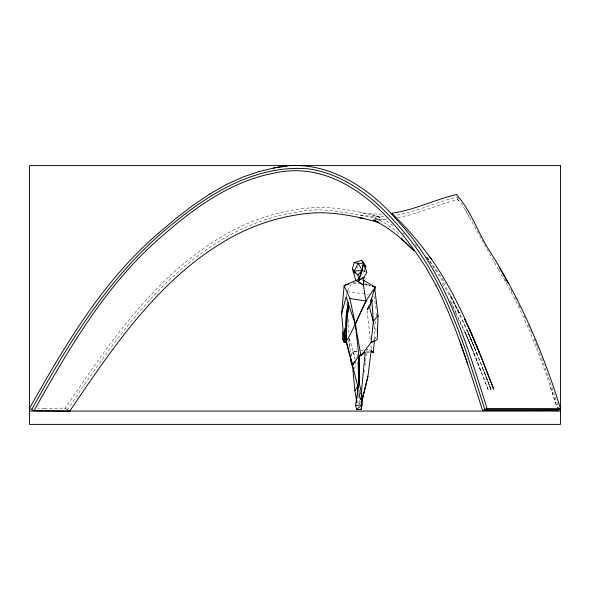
<?xml version="1.0" encoding="UTF-8"?>
<svg xmlns="http://www.w3.org/2000/svg" width="590" height="590" viewBox="0 0 590 590"><rect width="100%" height="100%" fill="white"/><g stroke="black" fill="none" stroke-linecap="round" stroke-linejoin="round"><path stroke-width="0.44" stroke-dasharray="2.95 2.21" d="M374.303 339.368L374.466 327.546L375.653 320.377M360.711 391.458L360.35 399.548L358.233 395.661M364.31 372.076L364.517 370.255M365.048 365.704L365.468 362.068M365.571 361.161L366.943 349.332L371.294 350.165M354.693 368.728L355.8 361.795M376.398 315.901L376.848 313.216M346.197 295.295L346.551 293.488M360.195 392.918L359.45 396.06L360.35 399.548L358.786 390.528M364.915 269.726L364.443 271.393L361.958 274.66M370.269 339.198L367.032 310.148L368.691 305.893M351.087 355.283L352.695 351.64L358.418 350.962M369.635 307.663L367.032 310.148L368.905 305.952M374.643 339.508L376.044 336.462M363.005 271.975L364.229 269.578M359.45 404.054L360.652 401.731M356.655 357.518L357.894 355.173M367.032 310.148L368.676 307.154M347.348 290.944L351.338 284.262M357.061 268.221L358.211 266.931M458.629 198.225L457.08 197.075C436.231 202.119 416.754 211.876 395.477 215.284M360.977 350.467L363.536 349.981M397.726 217.57C418.428 214.015 437.441 204.56 457.788 199.641L461.129 203.115L468.976 216.382L464.36 208.137M357.216 351.706L352.695 351.64L354.192 354.487L357.695 353.971M366.442 352.68L371.685 351.913L366.943 349.332M44.383 408.398L65.357 408.088L69.775 411.075M64.222 408.206L65.357 408.088C110.802 340.718 159.079 269.512 232.77 230.483C257.742 217.562 285.213 209.561 313.283 207.599C336.226 206.566 359.148 211.301 381.029 217.658L376.037 215.505L386.221 220.903L392.763 225.424M382.032 214.023L378.559 214.281L360.733 212.761M383.906 216.552C355.962 217.636 328.652 205.431 300.539 211.604C277.3 214.664 254.821 222.194 233.994 232.851C160.709 271.702 112.786 342.591 67.562 409.578L66.272 409.578M386.797 219.001L378.544 219.613L373.153 219.148M44.39 408.398L37.944 408.332M366.265 351.832L369.878 351.883M353.13 282.831L357.658 283.097M346.905 291.681L368.403 294.373M360.195 215.372L371.162 217.157L380.314 220.203L374.79 217.843M353.122 282.927L360.35 284.092M363.956 284.682L370.277 285.707M368.861 285.007L363.912 283.65L370.594 285.767M371.752 214.561L381.029 217.658M366.862 272.425L364.443 271.393L364.141 268.679M374.79 217.843L384.82 223.175L394.88 230.122L400.433 234.724M402.727 233.183L404.128 234.348M459.108 200.578L457.788 199.641L457.08 197.075M415.095 244.584L416.975 246.414M426.806 257.447L437.043 270.758L445.553 283.753M426.747 257.351L429.505 260.972M426.74 257.329L428.93 260.205M429.483 260.935L440.723 278.222M442.286 283.643C456.195 305.723 466.86 329.64 476.956 353.653L468.681 334.191M498.41 269.682L469.389 217.164M504.966 279.328L506.751 282.463M440.7 278.192L449.831 294.13M498.41 269.682C524.716 312.612 542.004 360.07 557.255 407.815M510.697 289.624L511.995 292.035M515.026 297.655L516.324 300.067M458.349 311.041L459.315 312.921L449.816 294.108L459.3 312.906L467.413 330.688L475.946 350.903L491.286 390.211L476.403 352.348M455.709 313.231L466.911 336.912L474.522 354.73L473.932 353.358L488.513 390.661L473.475 351.913L464.972 331.772L449.89 300.185M450.79 296.136L459.315 312.921M450.008 300.494L456.903 314.064M375.955 330.474L374.466 327.546L373.994 324.876M518.839 304.964L520.852 309.108M524.082 315.739L525.697 319.057M528.286 324.839L530.366 329.788M530.712 330.614L531.752 333.092M534.171 338.867L535.558 342.171M468.15 332.421L475.252 349.501L467.413 330.695M465.702 333.475L472.797 350.541L464.979 331.779M473.94 353.358L481.433 372.069M535.868 343.004L536.812 345.519M537.129 346.36L539.017 351.389M539.326 352.23L541.214 357.26M541.532 358.093L551.598 386.546M551.879 387.394L559.298 409.512M550.448 387.409L557.816 409.519M352.695 351.64L355.541 360.947M349.251 338.232L354.192 354.487M361.736 278.17L362.415 280.796M373.935 295.959L376.081 308.673M348.838 338.365L351.286 356.36M370.977 345.556L371.589 351.006M348.815 339.331L349.752 349.413M359.472 390.204L359.834 403.892M357.813 395.706L357.931 403.707M348.417 319.352L348.469 334.759M346.935 303.526L346.942 305.347M490.991 389.688L483.535 370.07L490.991 389.688"/><path stroke-width="0.89" d="M356.655 401.215L354.863 390.779L352.51 365.35L358.927 355.888L360.955 355.696L365.188 352.149L361.39 392.638L361.854 405.042L361.183 409.475L356.648 409.475L355.541 405.404L359.022 382.209L359.487 355.696M358.617 387.018L358.204 362.297M358.927 355.888L355.313 324.249L365.925 301.048L363.469 285.169L363.632 280.287L375.594 287.337C362.127 303.083 357.171 323.615 346.389 340.998L346.3 342.62L352.51 365.35L354.583 361.434M357.806 394.821L357.673 385.926L346.389 340.998L346.95 308.99M369.502 305.649L371.56 301.903L371.685 298.238L374.746 288.34L375.594 287.337L372.991 286.143M374.746 288.34L378.035 315.539L377.187 339.685L371.051 342.576L360.955 355.696L360.394 354.236M363.469 285.169L363.905 277.322L366.862 272.425L363.536 263.258L361.596 260.271L354.177 262.624L352.392 268.811L355.792 280.353L363.469 285.169L357.99 281.061L358.801 280.073L362.208 270.449L363.536 263.258L358.285 263.354L354.177 262.624M348.159 302.191L345.666 339.575L346.3 342.62L344.191 342.193L345.003 328.615M371.685 351.913L373.411 352.636L374.23 341.16M346.389 340.998L344.191 342.193L346.404 312.973M342.62 331.779L342.679 339.147L344.191 342.193L341.588 313.895L344.147 285.545L358.337 279.417M358.152 364.915L359.177 355.475M370.69 300.789L371.685 298.238L373.367 321.321L371.051 342.576L373.64 340.732M361.183 409.475L362.651 397.859L367.902 376.413L371.294 350.165L373.411 352.636M346.957 312.634L348.373 303.939L346.197 296.645L341.588 313.895M371.685 298.238L369.635 307.663L373.839 323.984M361.906 401.355L367.902 376.413M344.191 342.193L346.168 335.076M357.99 281.061L363.905 277.322L358.801 280.073L361.043 272.108M362.54 266.798L363.536 263.258L365.859 266.385L365.151 268.885M371.56 301.903L372.113 300.185M365.04 267.978L365.859 266.385L361.596 260.271M361.847 399.408L362.651 397.859L359.022 382.209M31.742 409.526C70.343 339.833 113.066 269.969 176.978 220.483C213.728 190.511 259.475 164.536 308.504 168.873C349.686 174.788 381.944 204.782 407.034 235.956C447.677 286.017 465.495 349.192 484.825 409.504L559.298 409.512M158.452 233.271C102.601 280.98 65.173 345.143 29.507 408.31L33.984 410.743C69.377 348.034 106.148 284.085 161.52 236.612C193.963 208.071 230.69 181.329 274.033 173.136C341.47 157.936 394.607 217.754 426.747 268.782M354.863 390.779L357.673 385.926L358.558 387.254M373.367 321.321L378.035 315.539M357.894 274.947L362.208 270.449L358.285 263.354L354.17 271.068L357.894 274.947L358.801 280.073M356.648 409.475L361.854 405.042L355.541 405.404M158.422 233.264L175.569 218.691L192.782 205.468L209.915 193.904M391.576 213.307C414.025 210.158 434.498 199.863 456.372 194.501C471.189 210.733 477.937 233.175 489.943 251.517C520.859 300.288 543.508 353.572 560.5 408.656L558.111 410.367L538.05 410.456M209.848 193.933L226.796 184.287M435.981 285.331C456.24 325.171 469.035 368.175 482.62 410.588L487.023 408.42L560.493 408.656M226.722 184.316L243.205 176.919L258.848 171.594M348.992 283.886L344.147 285.545L349.833 298.437L355.313 324.249L360.955 355.696M258.804 171.624L273.443 168.084L286.703 166.159M273.413 168.098C320.842 156.586 366.928 184.825 396.701 219.753C445.575 271.843 466.13 341.912 487.023 408.42M362.208 270.449L354.17 271.068L352.392 268.811M538.05 410.456L482.62 410.588M29.5 411.075L560.5 411.075M33.984 410.743L69.775 411.075C114.762 344.471 162.346 273.885 235.218 235.226C259.512 222.651 286.239 214.849 313.556 212.924C335.644 211.869 357.658 216.611 378.787 222.467M359.664 217.983L364.155 218.374M345.666 339.575L342.679 339.147L343.889 340.305M349.833 298.437L365.925 301.048M372.261 286.29L375.594 287.337M456.372 194.501L456.778 194.641M375.056 220.822L378.846 222.423L373.536 220.181C389.017 227.504 402.144 238.825 414.062 250.957M355.084 272.868L353.609 272.093L354.966 273.104M412.137 249.032L401.37 238.618L403.663 240.845M392.136 213.632C411.577 232.526 428.937 253.619 442.987 276.828L452.161 292.839L461.712 311.756L470.591 331.366M429.97 257.159L431.666 259.408M498.985 267.056L508.543 283.62M426.718 268.738L436.003 285.376M464.544 319.02L469.087 328.896M469.839 330.54L471.358 333.837M471.735 334.655L479.39 352.577L478.866 351.338L493.764 389.238L478.409 349.9L469.847 329.611M471.13 333.129L479.39 352.577M352.407 366.294L351.161 362.946L350.438 356.736M460.318 342.783L467.87 364.694M355.313 324.249L348.373 303.939L348.395 312.103M357.783 385.351L358.219 387.106M352.149 362.651L352.51 365.35M363.536 263.258L363.838 265.972M361.626 403.435L361.751 405.278M356.375 397.107L356.64 402.439M377.305 328.822L377.445 333.409M358.565 356.434L359.273 382.903M560.5 165.598L29.5 165.598L29.5 424.402L560.5 424.402L560.5 165.598"/></g></svg>
